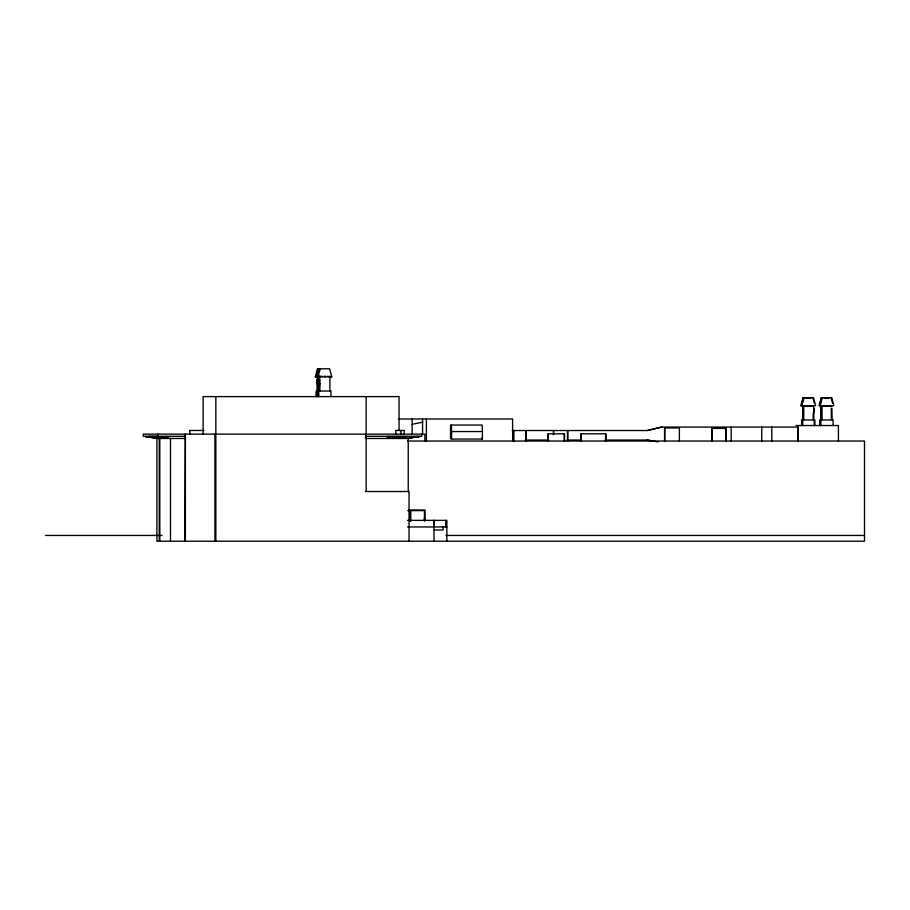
<?xml version="1.0" encoding="UTF-8"?>
<svg xmlns="http://www.w3.org/2000/svg" width="910" height="910" viewBox="0 0 910 910"><rect width="100%" height="100%" fill="white"/><g stroke="black" fill="none" stroke-linecap="round" stroke-linejoin="round"><path stroke-width="1.36" d="M365.797 434.127L365.354 438.472L408.237 438.472L408.237 491.525M184.844 541.211L185.287 434.127M315.292 376.854L317.397 368.789L329.602 368.789L331.763 376.854L315.292 376.854L317.556 376.33M318.341 368.789L316.236 376.854L318.489 376.33M319.251 368.789L317.146 376.854L319.41 376.33M320.127 368.789L318.022 376.854L320.286 376.33M801.289 405.769L803.45 397.704M801.903 405.769L804.065 397.704M819.535 405.769L821.684 397.704M820.149 405.769L822.31 397.704M317.135 383.986L317.135 378.97L317.021 396.612M318.068 383.986L318.068 378.97L318.068 391.038M318.989 383.986L318.989 378.97L318.989 391.038M319.854 391.038L319.99 383.599M831.922 408.226L832.058 419.954M319.854 383.986L320.07 379.311M831.228 408.226L831.433 419.954M808.797 397.704L808.228 398.421L807.727 397.704M809.263 397.704L808.694 398.421L810.423 397.704M827.031 397.704L826.462 398.421L825.666 397.704M826.94 398.421L827.509 397.704M828.123 397.704L827.554 398.421L828.669 397.704M808.376 398.421L809.092 397.704M808.854 398.421L809.57 397.704M809.468 398.421L810.184 397.704M826.61 398.421L827.338 397.704M827.804 397.704L827.088 398.421L828.191 397.704M827.702 398.421L828.43 397.704M809.889 398.421L811.038 397.704M828.123 398.421L829.283 397.704M320.195 376.854L322.254 376.16M647.192 430.521L661.206 427.086L797.865 427.086L797.865 441.179M315.588 376.854L317.749 376.33M316.521 376.854L318.693 376.33M317.431 376.854L319.603 376.33M318.307 376.854L320.479 376.33M661.797 427.086L647.533 430.521L512.239 430.521M412.162 424.287L422.763 422.172M409.398 437.585L411.877 437.175M409.466 437.79L413.185 437.175M409.568 437.79L417.713 436.561M409.637 437.994L419.135 436.561M813.813 405.86L802.665 405.86L802.711 425.527M832.058 405.86L820.911 405.86L820.945 425.527M398.478 418.987L512.569 418.987L512.694 441.248M795.966 425.527L838.417 425.527L838.417 441.168M189.746 430.464L204.033 430.464M451.371 425.061L451.587 431.556L482.402 431.556L482.402 439.052L451.212 439.052L450.552 438.051L450.552 425.061L482.186 425.061L482.402 431.556M185.287 436.299L143.211 436.299L143.211 434.127L424.879 434.127L424.879 441.179M365.797 436.299L421.842 436.299L421.842 434.127M148.08 436.516L158.522 436.516M415.597 436.561L419.726 436.561L408.51 438.199M155.667 438.245L157.714 438.245M184.844 438.472L156.907 438.472L156.907 541.211L864.5 541.211L864.5 441.031L407.487 441.031M525.195 440.042L548.901 440.042M567.146 440.042L581.535 440.042M605.059 440.042L647.533 440.042L657.907 441.896M365.354 491.525L409.034 491.525L409.034 541.211M408.749 510.055L424.993 510.055L424.993 520.361M407.703 510.601L410.262 510.601L410.262 521.134M424.276 518.666L424.993 518.666M424.287 519.098L424.981 519.098M407.578 520.361L446.844 520.361L446.844 541.211M407.578 526.947L446.844 526.947M433.797 529.973L443.034 529.973L443.034 526.947M45.5 535.444L162.003 535.444M445.889 535.444L864.5 535.444M157.953 436.516L169.124 438.245L158.67 438.245L145.065 436.516L156.383 438.245M156.531 436.516L167.929 438.245M155.189 436.516L166.507 438.245M154.393 436.516L165.7 438.245M152.971 436.516L164.369 438.245M152.254 436.516L162.947 438.245M150.832 436.516L162.23 438.245M149.411 436.516L160.808 438.245M148.705 436.516L159.387 438.245M146.408 436.516L157.089 438.245M647.192 440.042L653.562 441.202M329.5 376.33L331.763 376.854M327.714 376.16L329.909 376.854M825.916 398.421L824.813 397.704L825.393 398.421M824.198 397.704L825.302 398.421L824.574 397.704M823.721 397.704L824.824 398.421M805.953 397.704L807.056 398.421L806.34 397.704M805.486 397.704L806.59 398.421M825.052 397.704L825.723 398.421M807.432 397.704L808.103 398.421M806.817 397.704L807.488 398.421M825.973 397.704L826.485 398.421M825.359 397.704L825.87 398.421M807.113 397.704L807.159 398.421M813.813 412.901L813.813 407.885L813.813 419.954M813.199 412.901L813.199 419.954M831.171 397.704L832.582 403.084M812.937 397.704L814.336 403.084M324.972 375.819L325.12 376.854M833.105 425.527L833.105 419.954L819.853 419.954L819.853 425.527M822.003 405.86L822.003 419.954M821.389 405.86L821.389 419.954M820.331 419.954L820.331 425.527M814.871 425.527L814.871 419.954L801.619 419.954L801.619 425.527M814.257 419.954L814.257 425.527M803.758 405.86L803.758 419.954M803.143 405.86L803.143 419.954M802.097 419.954L802.097 425.527M797.968 425.527L797.968 441.168M771.794 427.086L771.794 441.179M761.738 427.086L761.738 441.179M731.196 427.086L731.196 441.179M726.146 441.179L726.146 428.417L711.791 428.417L711.791 441.179M725.964 428.417L725.964 441.179M711.973 428.417L711.973 441.179M679.383 441.259L679.383 427.95L664.562 427.95L664.562 441.259M664.755 427.95L664.755 441.259M605.923 441.339L605.923 433.808L580.887 433.808L580.887 441.339M605.616 433.808L605.616 441.339M581.183 433.808L581.183 441.339M567.817 430.521L567.817 441.248M567.487 430.521L567.487 440.042M564.541 441.339L564.541 433.808L547.968 433.808L547.968 441.339M564.245 433.808L564.245 441.339M553.689 430.521L553.689 434.536M553.36 430.521L553.36 434.605M548.264 433.808L548.264 441.339M526.287 430.521L526.287 441.248M525.934 430.521L525.934 440.042M513.888 430.521L513.888 441.248M513.195 430.521L513.195 441.248M482.016 438.051L482.016 439.052M451.587 431.556L451.587 439.052M445.707 520.361L445.707 526.947M434.002 520.361L434.002 541.211M433.763 520.361L433.763 526.947M426.392 418.987L426.392 441.202M424.447 521.248L424.447 510.601L410.785 510.601L410.785 521.134M422.558 418.987L422.558 434.127M412.162 418.987L412.162 434.127M404.222 434.127L404.222 430.464L395.748 430.464L395.748 434.127M400.912 430.464L400.912 434.127M399.058 430.464L399.058 396.612L203.123 396.612L203.123 434.127M366.15 396.612L366.15 491.525M330.967 396.612L330.967 391.038L316.077 391.038L316.077 396.612M329.909 376.945L329.909 391.038M318.807 391.038L318.807 396.612M317.931 391.038L317.931 396.612M215.841 396.612L215.841 541.211M214.919 434.127L214.919 541.211M189.871 430.464L189.746 434.127M185.39 434.127L185.39 541.211M170.488 438.472L170.488 541.211M159.819 438.472L159.819 541.211M159.239 438.472L159.239 541.211M157.669 434.127L157.669 436.299M387.489 436.561L387.159 438.199L406.668 438.199L406.998 436.561L387.489 436.561M802.973 397.704L800.823 405.769L815.656 405.769L813.551 397.704L802.973 397.704M821.218 397.704L819.057 405.769L833.89 405.769L831.785 397.704L821.218 397.704"/></g></svg>
